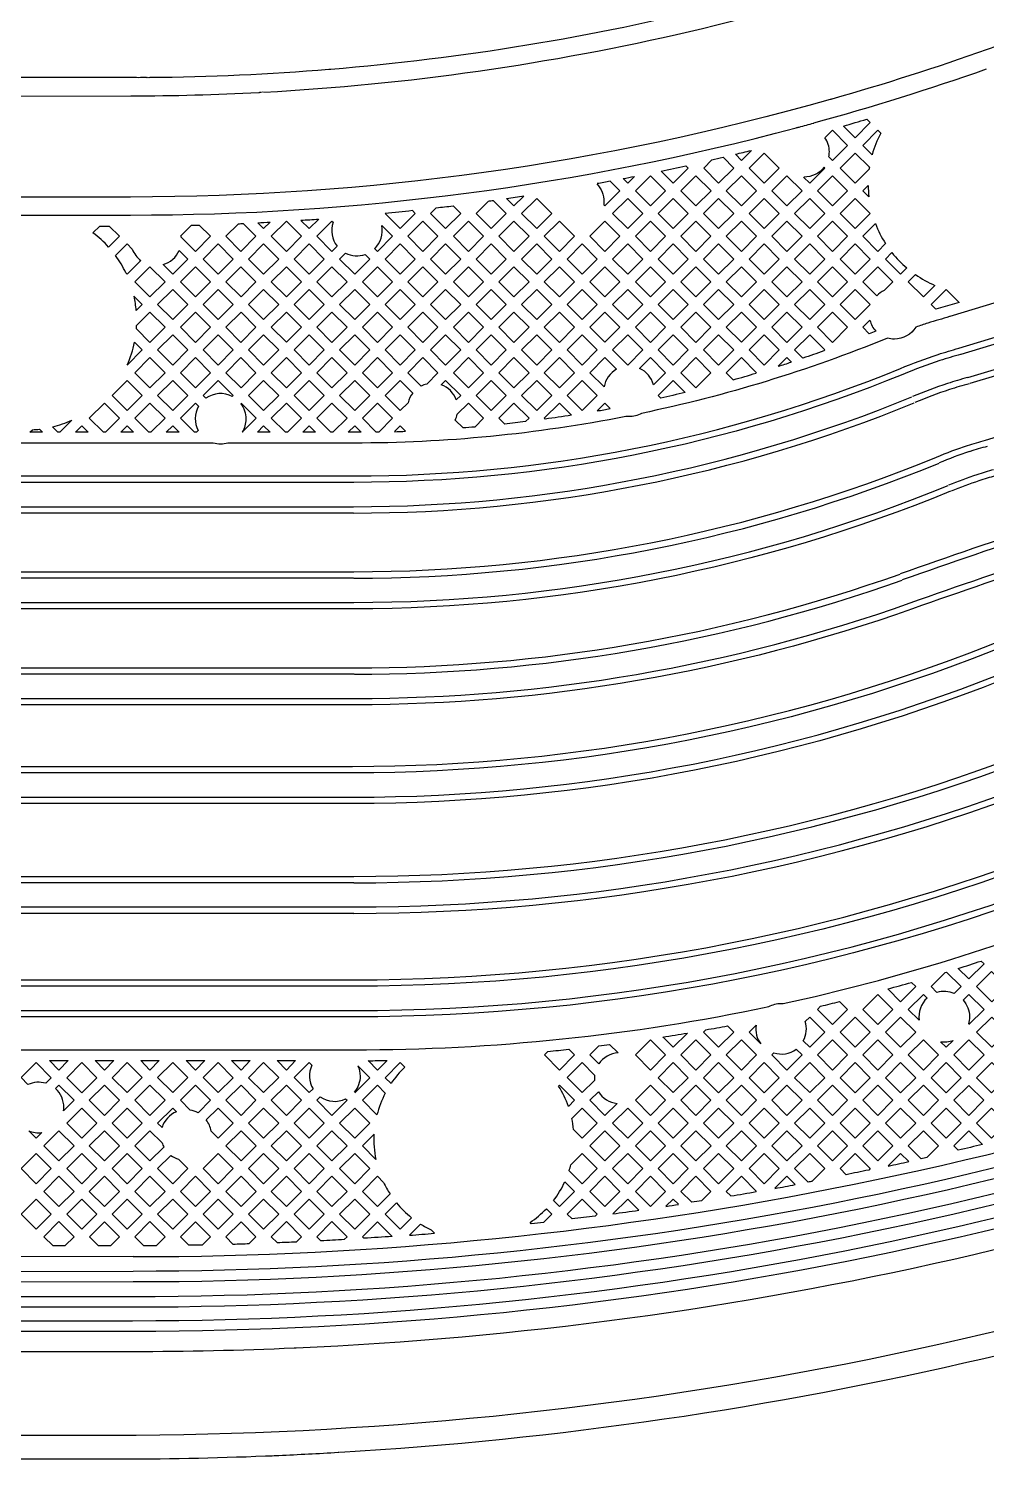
# Model space of a CAD drawing. Extents: x 3103 to 3424, y -52 to 175.
# Drawn here: x 3189.28 to 3196.01, y -17.37 to -7.31 of the extents above; entities that cross this region are included whole.
import ezdxf

# ---------------------------------------------------------------- set-up
doc = ezdxf.new("R2010")
doc.units = 0
doc.layers.add('gbr-dxf_layer0', color=7, linetype='Continuous')

msp = doc.modelspace()

# ---------------------------------------------------------------- linework, layer by layer
at = {"layer": 'gbr-dxf_layer0'}
for p, q in [((3195.205, -8.195), (3195.139, -8.129)), ((3195.139, -8.448), (3195.177, -8.411)), ((3195.182, -8.491), (3195.139, -8.448)), ((3195.139, -8.768), (3195.228, -8.679)), ((3195.877, -9.761), (3198.017, -9.113)), ((3198.03, -9.156), (3195.891, -9.804)), ((3195.139, -9.408), (3195.189, -9.358)), ((3189.376, -10.146), (3189.286, -10.146)), ((3189.695, -10.146), (3189.606, -10.146)), ((3190.015, -10.146), (3189.926, -10.146)), ((3190.335, -10.146), (3190.245, -10.146)), ((3190.974, -10.146), (3190.885, -10.146)), ((3191.294, -10.146), (3191.204, -10.146)), ((3191.561, -10.714), (3183.536, -10.714)), ((3191.561, -11.171), (3183.508, -11.171)), ((3191.566, -11.846), (3183.468, -11.846)), ((3191.566, -12.062), (3183.455, -12.062)), ((3191.562, -13.313), (3183.383, -13.313)), ((3191.562, -13.528), (3183.371, -13.528)), ((3191.561, -14.255), (3183.329, -14.255)), ((3195.535, -14.279), (3195.459, -14.203)), ((3194.34, -14.363), (3194.389, -14.314)), ((3194.423, -14.445), (3194.34, -14.363)), ((3189.425, -14.563), (3189.556, -14.563)), ((3189.745, -14.563), (3189.876, -14.563)), ((3190.065, -14.563), (3190.195, -14.563)), ((3190.385, -14.563), (3190.515, -14.563)), ((3190.704, -14.563), (3190.835, -14.563)), ((3191.024, -14.563), (3191.154, -14.563)), ((3191.725, -14.945), (3191.623, -14.842)), ((3191.623, -15.162), (3191.705, -15.08)), ((3191.718, -15.257), (3191.623, -15.162)), ((3190.012, -15.941), (3184.646, -15.954)), ((3184.646, -16.056), (3190.012, -16.042))]:
    msp.add_line(p, q, dxfattribs=at)
at = {"layer": 'gbr-dxf_layer0', "linetype": 'Continuous'}
for points in [[(3201.619, -5.116, 0.007658), (3201.175, -5.149, -0.00973), (3201.169, -5.15, 0.078656), (3196.76, -6.263, -0.080983), (3191.401, -7.595, -0.018393), (3191.388, -7.596, -0.018355), (3190.13, -7.653, -0.019843), (3190.116, -7.653, -0.016245), (3190.105, -7.653, -0.001648), (3189.993, -7.653), (3188.846, -7.653)], [(3190.931, -7.755, 0.087707), (3196.792, -6.387, -0.023817), (3198.077, -5.907, -0.056279), (3198.083, -5.904, -0.05555), (3198.088, -5.903, -0.077529), (3202.478, -5.218, -0.019684), (3203.627, -5.276, -0.012497), (3204.352, -5.36), (3206.05, -5.646)], [(3201.644, -5.955, 0.04932), (3198.982, -6.383, 0.036743), (3197.08, -7.038, -0.031847), (3194.922, -7.804, -0.050064), (3194.917, -7.806)], [(3194.915, -7.806, -0.054613), (3194.91, -7.807, -0.069281), (3189.993, -8.492), (3184.489, -8.492, -0.126131), (3176.259, -6.562)], [(3174.475, -7.515, 0.111451), (3182.338, -10.308), (3183.55, -10.453), (3191.562, -10.453, 0.097445), (3195.403, -9.698, -0.02167), (3195.668, -9.599)], [(3174.36, -7.697, 0.111452), (3182.312, -10.522), (3183.537, -10.669), (3191.561, -10.669)], [(3183.391, -7.756, -0.058297), (3183.397, -7.757, 0.01317), (3184.3, -7.782), (3189.995, -7.781, 0.01304), (3190.896, -7.757, -0.057567), (3190.902, -7.756), (3190.91, -7.756, -0.057727), (3190.915, -7.756)], [(3173.606, -8.017, 0.111852), (3182.735, -11.252), (3183.496, -11.342), (3191.562, -11.342, 0.097439), (3195.739, -10.52)], [(3184.491, -8.619), (3189.051, -8.619), (3189.483, -8.619), (3189.993, -8.619, 0.065328), (3194.67, -8.006, -0.030856), (3194.691, -8, 0.001502), (3194.794, -7.972)], [(3195.139, -8.129), (3195.245, -8.023), (3195.265, -8.043, 0.05295), (3195.205, -8.195)], [(3195.668, -9.599, -0.010674), (3195.814, -9.555), (3197.955, -8.906, -0.073705), (3202.529, -8.228, -0.002846), (3202.707, -8.229), (3202.717, -8.229)], [(3194.723, -8.352), (3194.766, -8.395), (3194.872, -8.289), (3194.867, -8.283, -0.232026), (3194.726, -8.352)], [(3202.707, -8.274, 0.002847), (3202.529, -8.273, 0.073705), (3197.968, -8.949), (3195.827, -9.598)], [(3193.27, -8.4, -0.19628), (3193.32, -8.524, -0.031047), (3193.319, -8.546), (3193.327, -8.555), (3193.433, -8.449), (3193.365, -8.381, -0.001334), (3193.272, -8.398)], [(3191.782, -8.608), (3191.888, -8.714), (3191.994, -8.608), (3191.974, -8.588, -0.002644), (3191.783, -8.607)], [(3195.228, -8.679, 0.05117), (3195.299, -8.82), (3195.245, -8.874), (3195.139, -8.768)], [(3197.888, -8.684), (3197.45, -8.817, -0.225076), (3197.312, -8.882, -0.074381), (3197.26, -8.875), (3195.75, -9.332)], [(3195.459, -9.088), (3195.51, -9.037, 0.050588), (3195.646, -9.113)], [(3172.727, -9.081, 0.112619), (3182.829, -12.643), (3183.416, -12.711), (3191.554, -12.711, 0.097433), (3196.25, -11.787)], [(3171.928, -9.236, 0.112908), (3183.384, -13.268), (3191.562, -13.268)], [(3195.189, -9.358, 0.125446), (3195.231, -9.435, -0.001319), (3195.185, -9.453), (3195.139, -9.408)], [(3171.813, -9.418, 0.11302), (3183.372, -13.483), (3191.562, -13.483)], [(3195.596, -9.379, 0.006431), (3195.512, -9.407, -0.258492), (3195.361, -9.491, -0.068831), (3195.313, -9.484, -0.045702), (3193.584, -10.013, -0.130305), (3193.496, -10.036, -0.029653), (3193.475, -10.035, -0.048634), (3191.562, -10.222)], [(3195.42, -9.739, -0.097445), (3191.562, -10.498), (3183.549, -10.498)], [(3194.18, -9.727), (3194.229, -9.777, 0.004249), (3194.389, -9.73)], [(3171.539, -9.851, 0.113281), (3183.343, -13.995), (3191.561, -13.995, 0.09736), (3196.737, -12.977, -0.142087), (3196.764, -12.967), (3199.084, -12.259, -0.071728), (3202.237, -11.771)], [(3195.875, -10.239, -0.011337), (3196.001, -10.202), (3197.398, -9.778)], [(3190.767, -9.943, -0.165404), (3190.804, -10.052, -0.13865), (3190.778, -10.145)], [(3193.891, -9.866, -0.004495), (3193.719, -9.906), (3193.701, -9.887)], [(3171.424, -10.033, 0.113389), (3183.33, -14.21), (3191.561, -14.21)], [(3193.092, -10.026, -0.004755), (3192.907, -10.053), (3192.901, -10.047)], [(3189.286, -10.146), (3189.304, -10.128, 0.016439), (3189.354, -10.124), (3189.376, -10.146)], [(3191.614, -10.145, -0.001368), (3191.562, -10.146), (3191.524, -10.146)], [(3191.562, -10.222), (3190.678, -10.222, -0.073646), (3190.626, -10.229, -0.073633), (3190.575, -10.222), (3183.566, -10.222)], [(3191.562, -11.126, 0.097444), (3195.658, -10.32, -0.022127), (3195.875, -10.239)], [(3195.756, -10.561, -0.097439), (3191.562, -11.387), (3183.495, -11.387)], [(3191.567, -12.017, 0.085375), (3195.473, -11.345, -0.005715), (3196.493, -10.996)], [(3196.507, -11.039, 0.005715), (3195.488, -11.387, -0.085375), (3191.567, -12.062)], [(3144.16, -11.265, -0.068819), (3144.323, -11.186), (3144.442, -11.147, -0.075403), (3144.467, -11.143), (3167.518, -11.143, -0.034266), (3167.571, -11.147), (3167.962, -11.201, -0.096807), (3170.038, -12.244), (3170.813, -12.721, 0.127689), (3183.375, -16.582), (3183.384, -16.582, -0.055467), (3183.389, -16.582, 0.010906), (3184.529, -16.607), (3190.008, -16.607, 0.010952), (3191.144, -16.582, -0.055702), (3191.15, -16.582), (3191.158, -16.582, 0.090213), (3200.211, -14.517, -0.101418), (3202.461, -14.055)], [(3218.002, -17.373), (3212.812, -16.458), (3212.545, -16.354), (3203.367, -14.736, 0.143732), (3200.29, -15.079, -0.100607), (3189.865, -17.198), (3184.364, -17.198, -0.15063), (3169.33, -12.563, 0.128354), (3166.723, -11.607, -0.064739), (3166.717, -11.607, -0.058104), (3166.711, -11.606, 0.023513), (3166.195, -11.581), (3146.046, -11.581), (3145.299, -11.613)], [(3182.853, -12.429), (3183.429, -12.495), (3191.554, -12.495, 0.097431), (3196.168, -11.587)], [(3196.185, -11.629, -0.097436), (3191.554, -12.54), (3183.427, -12.54)], [(3166.636, -11.743), (3166.711, -11.772, -0.12627), (3169.202, -12.676), (3169.813, -13.082, 0.002981), (3170.083, -13.253), (3170.529, -13.527, 0.013182), (3171.762, -14.224), (3172.284, -14.494), (3172.735, -14.716, 0.097311), (3182.765, -17.316), (3183.282, -17.341, -0.055033), (3183.288, -17.342, 0.010023), (3184.365, -17.363), (3189.865, -17.363, 0.010023), (3190.941, -17.342, -0.055026), (3190.947, -17.341), (3190.956, -17.341, 0.000637), (3191.02, -17.339, -0.055256), (3191.026, -17.338), (3191.035, -17.338, 0.003901), (3191.453, -17.316, -0.059518), (3191.459, -17.316)], [(3196.275, -11.825), (3196.267, -11.828, -0.097428), (3191.554, -12.756), (3183.415, -12.756)], [(3190.004, -16.297), (3184.474, -16.297, -0.140029), (3170.937, -12.43), (3170.365, -12.074)], [(3170.405, -12.009), (3170.977, -12.365, 0.140029), (3184.474, -16.221), (3190.004, -16.221)], [(3199.16, -12.508), (3196.84, -13.217, -0.09745), (3191.561, -14.255)], [(3196.764, -13.013, -0.091001), (3196.757, -13.018, -0.097419), (3191.561, -14.04), (3183.342, -14.04)], [(3183.301, -14.486, 0.027333), (3183.329, -14.487), (3191.561, -14.487, 0.051907), (3194.479, -14.183, -0.127354), (3194.565, -14.161, -0.021246), (3194.58, -14.162, 0.043243), (3196.916, -13.436)], [(3209.379, -14.713), (3203.304, -13.642, 0.032961), (3202.474, -13.587, 0.10054), (3200.011, -14.088, -0.10054), (3190.013, -16.119), (3184.646, -16.132)], [(3190.013, -16.042, 0.10054), (3199.981, -14.017, -0.100541), (3202.474, -13.511, -0.032991), (3203.315, -13.566)], [(3190.004, -16.221, 0.100819), (3200.058, -14.173, -0.100819), (3202.465, -13.682, -0.043652), (3203.534, -13.776)], [(3203.521, -13.851, 0.043651), (3202.465, -13.758, 0.100819), (3200.088, -14.243, -0.100819), (3190.004, -16.297)], [(3184.53, -16.391), (3190.008, -16.391, 0.10141), (3200.127, -14.317, -0.10141), (3202.461, -13.839, -0.04577), (3203.541, -13.938)], [(3203.527, -14.013, 0.04577), (3202.461, -13.915, 0.10141), (3200.156, -14.388, -0.10141), (3190.008, -16.467), (3184.53, -16.467)], [(3195.459, -14.203), (3195.565, -14.097), (3195.591, -14.123, 0.246988), (3195.535, -14.279)], [(3195.844, -14.137, -0.181878), (3195.889, -14.254, -0.072809), (3195.881, -14.305)], [(3193.221, -14.523), (3193.285, -14.459, 0.001349), (3193.36, -14.449), (3193.42, -14.509)], [(3193.42, -14.509, 0.230269), (3193.284, -14.586), (3193.221, -14.523)], [(3191.591, -14.599, -0.106338), (3191.607, -14.672, -0.175079), (3191.566, -14.785)], [(3189.523, -14.916, 0.03346), (3189.525, -14.892, 0.211537), (3189.467, -14.76)], [(3191.623, -14.842), (3191.729, -14.736), (3191.784, -14.792, 0.058586), (3191.725, -14.945)], [(3193.221, -14.842), (3193.281, -14.782, 0.227761), (3193.412, -14.864)], [(3191.465, -17.316, 0.08538), (3200.335, -15.239, -0.137068), (3203.18, -14.873), (3212.69, -16.548), (3212.73, -16.563), (3212.754, -16.577)], [(3195.981, -15.152, -0.001749), (3195.81, -15.193), (3195.779, -15.162)], [(3194.18, -15.482), (3194.213, -15.514, 0.001789), (3194.39, -15.484)], [(3191.832, -15.799, -0.001971), (3191.634, -15.812), (3191.623, -15.801)], [(3191.954, -15.79), (3192.032, -15.712, 0.030336), (3192.106, -15.753), (3192.129, -15.776)]]:
    msp.add_lwpolyline(points, format="xyb", dxfattribs=at)
for points in [[(3195.003, -7.993, 0.002361), (3195.167, -7.945), (3195.191, -7.969), (3195.085, -8.075)], [(3194.873, -8.075), (3194.926, -8.023), (3195.032, -8.129), (3194.926, -8.235), (3194.9, -8.209, 0.049455), (3194.904, -8.174, 0.149412)], [(3194.021, -8.289), (3194.078, -8.231, 0.001146), (3194.157, -8.213), (3194.232, -8.289), (3194.126, -8.395)], [(3194.98, -8.289), (3195.085, -8.183), (3195.186, -8.283, 0.00433), (3195.184, -8.296), (3195.086, -8.395)], [(3193.722, -8.31, 0.002467), (3193.896, -8.272), (3193.913, -8.289), (3193.807, -8.395)], [(3192.102, -8.608), (3192.142, -8.568, 0.001648), (3192.26, -8.554), (3192.314, -8.608), (3192.208, -8.714)], [(3192.422, -8.608), (3192.509, -8.521, 0.000527), (3192.542, -8.516), (3192.634, -8.608), (3192.528, -8.714)], [(3189.73, -8.743), (3189.777, -8.696), (3189.844, -8.696), (3189.916, -8.768), (3189.84, -8.844, 0.048851)], [(3190.348, -8.764), (3190.421, -8.691, 0.000805), (3190.477, -8.689), (3190.556, -8.768), (3190.45, -8.874), (3190.349, -8.774, 0.013603)], [(3190.664, -8.768), (3190.752, -8.68, 0.000537), (3190.786, -8.678), (3190.875, -8.768), (3190.769, -8.874)], [(3191.303, -8.768), (3191.409, -8.662), (3191.417, -8.67, 0.253752), (3191.445, -8.838), (3191.409, -8.874)], [(3189.888, -8.904), (3189.97, -8.822), (3190.006, -8.858, 0.143957), (3190.066, -8.939), (3189.97, -9.034), (3189.961, -9.025, 0.045847)], [(3190.223, -8.967, 0.221655), (3190.336, -8.868), (3190.396, -8.928), (3190.29, -9.034)], [(3191.463, -8.928), (3191.504, -8.886, 0.203114), (3191.643, -8.896), (3191.675, -8.928), (3191.569, -9.034)], [(3195.299, -8.928), (3195.344, -8.883, 0.048658), (3195.449, -8.991), (3195.405, -9.034)], [(3195.139, -9.088), (3195.245, -8.982), (3195.351, -9.088), (3195.289, -9.15, 0.088642), (3195.237, -9.186)], [(3190.035, -9.418, 0.007555), (3190.036, -9.395), (3190.13, -9.302), (3190.236, -9.408), (3190.13, -9.514)], [(3194.66, -9.567), (3194.766, -9.461), (3194.872, -9.567), (3194.866, -9.574, -0.004003), (3194.717, -9.625)], [(3191.942, -9.727), (3192.048, -9.621), (3192.154, -9.727), (3192.075, -9.807, 0.058956), (3192.036, -9.821)], [(3193.221, -9.727), (3193.327, -9.621), (3193.409, -9.703, 0.224558), (3193.321, -9.827)], [(3193.571, -9.697), (3193.647, -9.621), (3193.753, -9.727), (3193.668, -9.812, 0.221955)], [(3190.504, -9.887), (3190.61, -9.781), (3190.716, -9.887), (3190.709, -9.894, 0.282276), (3190.523, -9.907)], [(3191.782, -9.887), (3191.888, -9.781), (3191.977, -9.87, 0.107966), (3191.944, -9.938), (3191.889, -9.993)], [(3192.177, -9.812), (3192.208, -9.781), (3192.314, -9.887), (3192.283, -9.918, 0.220873)], [(3190.344, -10.047), (3190.45, -9.941), (3190.472, -9.963, 0.255664), (3190.469, -10.134), (3190.457, -10.146), (3190.443, -10.146)], [(3191.623, -10.047), (3191.729, -9.941), (3191.835, -10.047), (3191.738, -10.144, -0.000588), (3191.72, -10.144)], [(3192.275, -10.06, 0.061791), (3192.29, -10.019), (3192.368, -9.941), (3192.474, -10.047), (3192.412, -10.109, -0.002122), (3192.33, -10.115)], [(3192.582, -10.047), (3192.688, -9.941), (3192.794, -10.047), (3192.769, -10.071, -0.003772), (3192.623, -10.088)], [(3195.81, -13.915, 0.002973), (3195.971, -13.863), (3195.991, -13.883), (3195.885, -13.989)], [(3195.619, -14.043), (3195.719, -13.943), (3195.728, -13.94), (3195.831, -14.043), (3195.782, -14.092, 0.178041), (3195.66, -14.084)], [(3195.315, -14.059, 0.003034), (3195.481, -14.013), (3195.511, -14.043), (3195.405, -14.149)], [(3194.82, -14.203), (3194.843, -14.18, 0.002432), (3194.976, -14.148), (3195.032, -14.203), (3194.926, -14.309)], [(3194.721, -14.424, 0.200965), (3194.735, -14.287), (3194.766, -14.257), (3194.872, -14.363), (3194.766, -14.469)], [(3194.02, -14.363), (3194.037, -14.346, 0.002717), (3194.188, -14.319), (3194.232, -14.363), (3194.126, -14.469)], [(3192.902, -14.523), (3192.927, -14.498, 0.002607), (3193.073, -14.483), (3193.113, -14.523), (3193.007, -14.629)], [(3194.5, -14.523), (3194.514, -14.509, 0.236869), (3194.671, -14.482), (3194.712, -14.523), (3194.606, -14.629)], [(3189.225, -14.682), (3189.331, -14.577), (3189.437, -14.683), (3189.398, -14.722, 0.181914), (3189.273, -14.731)], [(3191.143, -14.682), (3191.249, -14.577), (3191.268, -14.596, 0.248509), (3191.276, -14.762), (3191.249, -14.788)], [(3191.783, -14.683), (3191.888, -14.577), (3191.921, -14.609, 0.053579), (3191.824, -14.724)], [(3193.061, -14.682), (3193.167, -14.577), (3193.255, -14.664, 0.053281), (3193.254, -14.702), (3193.167, -14.788)], [(3190.344, -14.842), (3190.45, -14.736), (3190.556, -14.842), (3190.468, -14.93, 0.083477), (3190.413, -14.911)], [(3191.303, -14.842), (3191.327, -14.818, 0.268381), (3191.505, -14.832), (3191.515, -14.842), (3191.409, -14.948)], [(3190.184, -15.002), (3190.29, -14.896), (3190.316, -14.922, 0.221369), (3190.215, -15.033)], [(3190.526, -14.98), (3190.61, -14.896), (3190.716, -15.002), (3190.61, -15.108), (3190.56, -15.058, 0.122183)], [(3193.095, -14.969), (3193.167, -14.896), (3193.273, -15.002), (3193.167, -15.108), (3193.107, -15.048, 0.028789)], [(3190.024, -15.162), (3190.13, -15.056), (3190.215, -15.141, 0.04513), (3190.228, -15.171), (3190.13, -15.268)], [(3195.459, -15.162), (3195.565, -15.056), (3195.671, -15.162), (3195.589, -15.244, -0.000458), (3195.55, -15.253)], [(3190.184, -15.322), (3190.277, -15.229, 0.083571), (3190.33, -15.256), (3190.396, -15.322), (3190.29, -15.428)], [(3193.076, -15.337, 0.015415), (3193.088, -15.295), (3193.167, -15.216), (3193.273, -15.322), (3193.167, -15.428)], [(3194.66, -15.322), (3194.766, -15.216), (3194.872, -15.322), (3194.782, -15.412, -0.00036), (3194.755, -15.417)], [(3194.979, -15.322), (3195.086, -15.216), (3195.191, -15.322), (3195.181, -15.332, -0.001612), (3195.022, -15.365)], [(3191.623, -15.482), (3191.729, -15.376), (3191.772, -15.419, 0.032979), (3191.817, -15.5), (3191.729, -15.588)], [(3193.861, -15.482), (3193.967, -15.376), (3194.072, -15.482), (3194.006, -15.548, -0.000719), (3193.938, -15.559)], [(3191.783, -15.642), (3191.862, -15.562, 0.053384), (3191.969, -15.667), (3191.888, -15.748)], [(3193.061, -15.642), (3193.167, -15.536), (3193.273, -15.642), (3193.259, -15.656, -0.001635), (3193.096, -15.676)], [(3190.024, -15.801), (3190.13, -15.695), (3190.236, -15.801), (3190.174, -15.864, -0.000885), (3190.087, -15.864)], [(3190.344, -15.801), (3190.45, -15.696), (3190.556, -15.802), (3190.498, -15.86, -0.000952), (3190.404, -15.861)], [(3190.664, -15.802), (3190.77, -15.696), (3190.875, -15.801), (3190.826, -15.851, -0.001098), (3190.716, -15.855)], [(3190.983, -15.801), (3191.089, -15.695), (3191.195, -15.801), (3191.158, -15.838, -0.001325), (3191.026, -15.844)], [(3191.303, -15.801), (3191.409, -15.695), (3191.515, -15.801), (3191.496, -15.821, -0.001633), (3191.332, -15.83)], [(3192.801, -15.701, 0.053634), (3192.916, -15.604), (3192.954, -15.642), (3192.895, -15.7, -0.000876), (3192.81, -15.71)]]:
    msp.add_lwpolyline(points, format="xyb", close=True, dxfattribs=at)
for points in [[(3194.356, -8.165), (3194.286, -8.235), (3194.244, -8.192)], [(3193.534, -8.348), (3193.487, -8.395), (3193.456, -8.363)], [(3192.758, -8.485), (3192.688, -8.555), (3192.636, -8.503)], [(3191.316, -8.648), (3191.249, -8.714), (3191.191, -8.656)], [(3190.974, -8.669), (3190.929, -8.714), (3190.889, -8.674)], [(3191.76, -8.693), (3191.835, -8.768), (3191.729, -8.874), (3191.709, -8.855)], [(3195.646, -9.113), (3195.565, -9.194), (3195.459, -9.088)], [(3195.619, -9.248), (3195.725, -9.142), (3195.816, -9.233)], [(3190.018, -9.19), (3190.076, -9.248), (3190.034, -9.29)], [(3195.816, -9.233), (3195.652, -9.281), (3195.619, -9.248)], [(3190.022, -9.513), (3190.076, -9.567), (3189.97, -9.673)], [(3194.392, -9.727), (3194.286, -9.621), (3194.18, -9.727)], [(3194.545, -9.682), (3194.606, -9.621), (3194.637, -9.652)], [(3193.701, -9.887), (3193.807, -9.781), (3193.891, -9.866)], [(3190.778, -10.145), (3190.876, -10.047), (3190.77, -9.941)], [(3192.901, -10.047), (3193.007, -9.941), (3193.092, -10.026)], [(3193.273, -9.995), (3193.327, -9.941), (3193.365, -9.979)], [(3189.582, -10.061), (3189.498, -10.146), (3189.483, -10.146), (3189.446, -10.108)], [(3189.606, -10.146), (3189.651, -10.101), (3189.695, -10.146)], [(3189.926, -10.146), (3189.97, -10.101), (3190.015, -10.146)], [(3190.245, -10.146), (3190.29, -10.101), (3190.335, -10.146)], [(3190.885, -10.146), (3190.929, -10.101), (3190.974, -10.146)], [(3191.204, -10.146), (3191.249, -10.101), (3191.294, -10.146)], [(3191.524, -10.146), (3191.569, -10.101), (3191.614, -10.145)], [(3191.848, -10.141), (3191.889, -10.101), (3191.926, -10.139)], [(3182.761, -11.038), (3183.509, -11.126), (3191.561, -11.126)], [(3182.503, -11.688), (3183.469, -11.801), (3191.566, -11.801)], [(3182.478, -11.902), (3183.457, -12.017), (3191.566, -12.017)], [(3195.885, -14.309), (3195.991, -14.203), (3195.885, -14.097), (3195.844, -14.137)], [(3193.907, -14.369), (3193.807, -14.469), (3193.734, -14.396)], [(3195.773, -14.421), (3195.725, -14.469), (3195.686, -14.431)], [(3189.556, -14.563), (3189.491, -14.629), (3189.425, -14.563)], [(3189.876, -14.563), (3189.81, -14.629), (3189.745, -14.563)], [(3190.195, -14.563), (3190.13, -14.629), (3190.065, -14.563)], [(3190.515, -14.563), (3190.45, -14.629), (3190.385, -14.563)], [(3190.835, -14.563), (3190.77, -14.629), (3190.704, -14.563)], [(3191.154, -14.563), (3191.089, -14.629), (3191.024, -14.563)], [(3191.796, -14.561), (3191.729, -14.629), (3191.663, -14.563)], [(3191.569, -14.789), (3191.675, -14.683), (3191.591, -14.599)], [(3189.467, -14.76), (3189.491, -14.736), (3189.597, -14.842), (3189.523, -14.916)], [(3193.002, -14.742), (3193.007, -14.736), (3193.113, -14.842), (3193.071, -14.885)], [(3193.412, -14.864), (3193.327, -14.948), (3193.221, -14.842)], [(3189.371, -15.068), (3189.331, -15.108), (3189.279, -15.056)], [(3195.779, -15.162), (3195.885, -15.056), (3195.981, -15.152)], [(3195.318, -15.303), (3195.405, -15.216), (3195.462, -15.272)], [(3194.392, -15.482), (3194.286, -15.376), (3194.18, -15.482)], [(3194.521, -15.46), (3194.606, -15.376), (3194.664, -15.434)], [(3193.045, -15.414), (3193.113, -15.482), (3193.007, -15.588), (3192.966, -15.546)], [(3193.383, -15.639), (3193.487, -15.536), (3193.566, -15.614)], [(3193.756, -15.587), (3193.807, -15.536), (3193.844, -15.573)], [(3191.623, -15.801), (3191.729, -15.696), (3191.832, -15.799)]]:
    msp.add_lwpolyline(points, dxfattribs=at)
for points in [[(3194.34, -8.289), (3194.446, -8.183), (3194.552, -8.289), (3194.446, -8.395)], [(3193.541, -8.449), (3193.647, -8.343), (3193.753, -8.449), (3193.647, -8.555)], [(3193.861, -8.449), (3193.967, -8.343), (3194.073, -8.448), (3193.967, -8.554)], [(3194.18, -8.448), (3194.286, -8.343), (3194.392, -8.449), (3194.286, -8.554)], [(3194.5, -8.449), (3194.606, -8.343), (3194.712, -8.449), (3194.606, -8.555)], [(3194.82, -8.449), (3194.926, -8.342), (3195.032, -8.448), (3194.926, -8.555)], [(3192.742, -8.608), (3192.848, -8.502), (3192.954, -8.608), (3192.848, -8.714)], [(3193.381, -8.608), (3193.487, -8.502), (3193.593, -8.608), (3193.487, -8.714)], [(3193.701, -8.608), (3193.807, -8.502), (3193.913, -8.608), (3193.807, -8.714)], [(3194.02, -8.608), (3194.126, -8.502), (3194.232, -8.608), (3194.126, -8.714)], [(3194.34, -8.608), (3194.446, -8.502), (3194.552, -8.608), (3194.446, -8.714)], [(3194.66, -8.608), (3194.766, -8.502), (3194.872, -8.608), (3194.766, -8.714)], [(3194.979, -8.608), (3195.086, -8.502), (3195.191, -8.608), (3195.085, -8.714)], [(3190.983, -8.768), (3191.089, -8.662), (3191.195, -8.768), (3191.089, -8.874)], [(3191.942, -8.768), (3192.048, -8.662), (3192.154, -8.768), (3192.048, -8.874)], [(3192.262, -8.768), (3192.368, -8.662), (3192.474, -8.768), (3192.368, -8.874)], [(3192.582, -8.768), (3192.688, -8.662), (3192.794, -8.768), (3192.688, -8.874)], [(3192.901, -8.768), (3193.007, -8.662), (3193.113, -8.768), (3193.007, -8.874)], [(3193.221, -8.768), (3193.327, -8.662), (3193.433, -8.768), (3193.327, -8.874)], [(3193.541, -8.768), (3193.647, -8.662), (3193.753, -8.768), (3193.647, -8.874)], [(3193.86, -8.768), (3193.967, -8.662), (3194.072, -8.768), (3193.966, -8.874)], [(3194.18, -8.768), (3194.286, -8.662), (3194.392, -8.768), (3194.286, -8.874)], [(3194.5, -8.768), (3194.606, -8.662), (3194.712, -8.768), (3194.606, -8.874)], [(3194.82, -8.768), (3194.926, -8.662), (3195.031, -8.768), (3194.926, -8.874)], [(3190.504, -8.928), (3190.61, -8.822), (3190.716, -8.928), (3190.61, -9.034)], [(3190.823, -8.928), (3190.929, -8.822), (3191.035, -8.928), (3190.929, -9.034)], [(3191.143, -8.928), (3191.249, -8.822), (3191.355, -8.928), (3191.249, -9.034)], [(3191.782, -8.928), (3191.888, -8.822), (3191.994, -8.928), (3191.888, -9.034)], [(3192.102, -8.928), (3192.208, -8.822), (3192.314, -8.928), (3192.208, -9.034)], [(3192.422, -8.928), (3192.528, -8.822), (3192.634, -8.928), (3192.528, -9.034)], [(3192.742, -8.928), (3192.848, -8.822), (3192.954, -8.928), (3192.848, -9.034)], [(3193.061, -8.928), (3193.167, -8.822), (3193.273, -8.928), (3193.167, -9.034)], [(3193.381, -8.928), (3193.487, -8.822), (3193.593, -8.928), (3193.487, -9.034)], [(3193.701, -8.928), (3193.807, -8.822), (3193.913, -8.928), (3193.807, -9.034)], [(3194.02, -8.928), (3194.126, -8.822), (3194.232, -8.928), (3194.126, -9.034)], [(3194.34, -8.928), (3194.446, -8.822), (3194.552, -8.928), (3194.446, -9.034)], [(3194.66, -8.928), (3194.766, -8.822), (3194.872, -8.928), (3194.766, -9.034)], [(3194.979, -8.928), (3195.085, -8.822), (3195.191, -8.928), (3195.085, -9.034)], [(3190.024, -9.088), (3190.13, -8.982), (3190.236, -9.088), (3190.13, -9.194)], [(3190.344, -9.088), (3190.45, -8.982), (3190.556, -9.088), (3190.45, -9.194)], [(3190.664, -9.088), (3190.769, -8.982), (3190.875, -9.088), (3190.77, -9.194)], [(3190.983, -9.088), (3191.089, -8.982), (3191.195, -9.088), (3191.089, -9.194)], [(3191.303, -9.088), (3191.409, -8.982), (3191.515, -9.088), (3191.409, -9.194)], [(3191.623, -9.088), (3191.729, -8.982), (3191.835, -9.088), (3191.729, -9.194)], [(3191.942, -9.088), (3192.048, -8.982), (3192.154, -9.088), (3192.048, -9.194)], [(3192.262, -9.088), (3192.368, -8.982), (3192.474, -9.088), (3192.368, -9.194)], [(3192.582, -9.088), (3192.688, -8.982), (3192.794, -9.088), (3192.688, -9.194)], [(3192.901, -9.088), (3193.007, -8.982), (3193.113, -9.088), (3193.007, -9.194)], [(3193.221, -9.088), (3193.327, -8.982), (3193.433, -9.088), (3193.327, -9.194)], [(3193.541, -9.088), (3193.647, -8.982), (3193.753, -9.088), (3193.647, -9.194)], [(3193.86, -9.088), (3193.966, -8.982), (3194.072, -9.088), (3193.967, -9.194)], [(3194.18, -9.088), (3194.286, -8.982), (3194.392, -9.088), (3194.286, -9.194)], [(3194.5, -9.088), (3194.606, -8.982), (3194.712, -9.088), (3194.606, -9.194)], [(3194.82, -9.088), (3194.926, -8.982), (3195.031, -9.088), (3194.926, -9.194)], [(3190.184, -9.248), (3190.29, -9.142), (3190.396, -9.248), (3190.29, -9.354)], [(3190.504, -9.248), (3190.61, -9.142), (3190.716, -9.248), (3190.61, -9.354)], [(3190.823, -9.248), (3190.929, -9.142), (3191.035, -9.248), (3190.929, -9.354)], [(3191.143, -9.248), (3191.249, -9.142), (3191.355, -9.248), (3191.249, -9.354)], [(3191.463, -9.248), (3191.569, -9.142), (3191.675, -9.248), (3191.569, -9.354)], [(3191.783, -9.248), (3191.888, -9.142), (3191.994, -9.248), (3191.888, -9.354)], [(3192.102, -9.248), (3192.208, -9.142), (3192.314, -9.248), (3192.208, -9.354)], [(3192.422, -9.248), (3192.528, -9.142), (3192.634, -9.248), (3192.528, -9.354)], [(3192.742, -9.248), (3192.848, -9.142), (3192.954, -9.248), (3192.848, -9.354)], [(3193.061, -9.248), (3193.167, -9.142), (3193.273, -9.248), (3193.167, -9.354)], [(3193.381, -9.248), (3193.487, -9.142), (3193.593, -9.248), (3193.487, -9.354)], [(3193.701, -9.248), (3193.807, -9.142), (3193.913, -9.248), (3193.807, -9.354)], [(3194.02, -9.248), (3194.126, -9.142), (3194.232, -9.248), (3194.126, -9.354)], [(3194.34, -9.248), (3194.446, -9.142), (3194.552, -9.248), (3194.446, -9.354)], [(3194.66, -9.248), (3194.766, -9.142), (3194.872, -9.248), (3194.766, -9.354)], [(3194.979, -9.248), (3195.085, -9.142), (3195.191, -9.248), (3195.086, -9.354)], [(3190.344, -9.408), (3190.45, -9.302), (3190.556, -9.408), (3190.45, -9.514)], [(3190.664, -9.408), (3190.77, -9.302), (3190.875, -9.407), (3190.769, -9.514)], [(3190.983, -9.407), (3191.089, -9.302), (3191.195, -9.408), (3191.089, -9.513)], [(3191.303, -9.408), (3191.409, -9.302), (3191.515, -9.408), (3191.409, -9.514)], [(3191.623, -9.408), (3191.729, -9.302), (3191.835, -9.408), (3191.729, -9.514)], [(3191.942, -9.408), (3192.048, -9.302), (3192.154, -9.408), (3192.048, -9.514)], [(3192.262, -9.408), (3192.368, -9.302), (3192.474, -9.408), (3192.368, -9.514)], [(3192.582, -9.408), (3192.688, -9.302), (3192.794, -9.408), (3192.688, -9.514)], [(3192.901, -9.408), (3193.007, -9.302), (3193.113, -9.408), (3193.007, -9.514)], [(3193.221, -9.408), (3193.327, -9.302), (3193.433, -9.408), (3193.327, -9.513)], [(3193.541, -9.408), (3193.647, -9.302), (3193.753, -9.408), (3193.647, -9.514)], [(3193.861, -9.408), (3193.967, -9.302), (3194.072, -9.408), (3193.967, -9.514)], [(3194.18, -9.408), (3194.286, -9.302), (3194.392, -9.408), (3194.286, -9.513)], [(3194.5, -9.408), (3194.606, -9.302), (3194.712, -9.408), (3194.606, -9.514)], [(3194.82, -9.408), (3194.926, -9.301), (3195.032, -9.408), (3194.926, -9.514)], [(3190.184, -9.567), (3190.29, -9.461), (3190.396, -9.567), (3190.29, -9.673)], [(3190.504, -9.567), (3190.61, -9.462), (3190.716, -9.567), (3190.61, -9.673)], [(3190.823, -9.567), (3190.929, -9.461), (3191.035, -9.567), (3190.929, -9.673)], [(3191.143, -9.567), (3191.249, -9.461), (3191.355, -9.567), (3191.249, -9.673)], [(3191.463, -9.567), (3191.569, -9.462), (3191.675, -9.567), (3191.569, -9.673)], [(3191.782, -9.567), (3191.888, -9.461), (3191.994, -9.567), (3191.888, -9.673)], [(3192.102, -9.567), (3192.208, -9.461), (3192.314, -9.567), (3192.208, -9.673)], [(3192.422, -9.567), (3192.528, -9.462), (3192.634, -9.567), (3192.528, -9.673)], [(3192.742, -9.567), (3192.848, -9.461), (3192.954, -9.567), (3192.848, -9.673)], [(3193.061, -9.567), (3193.167, -9.461), (3193.273, -9.567), (3193.167, -9.673)], [(3193.381, -9.567), (3193.487, -9.461), (3193.593, -9.567), (3193.487, -9.673)], [(3193.701, -9.567), (3193.807, -9.461), (3193.913, -9.567), (3193.807, -9.673)], [(3194.02, -9.567), (3194.126, -9.461), (3194.232, -9.567), (3194.126, -9.673)], [(3194.34, -9.567), (3194.446, -9.461), (3194.552, -9.567), (3194.446, -9.673)], [(3190.024, -9.727), (3190.13, -9.621), (3190.236, -9.727), (3190.13, -9.833)], [(3190.344, -9.727), (3190.45, -9.621), (3190.556, -9.727), (3190.45, -9.833)], [(3190.664, -9.727), (3190.769, -9.621), (3190.875, -9.727), (3190.77, -9.833)], [(3190.983, -9.727), (3191.089, -9.621), (3191.195, -9.727), (3191.089, -9.833)], [(3191.303, -9.727), (3191.409, -9.621), (3191.515, -9.727), (3191.409, -9.833)], [(3191.623, -9.727), (3191.729, -9.621), (3191.835, -9.727), (3191.729, -9.833)], [(3192.262, -9.727), (3192.368, -9.621), (3192.474, -9.727), (3192.368, -9.833)], [(3192.582, -9.727), (3192.688, -9.621), (3192.794, -9.727), (3192.688, -9.833)], [(3192.901, -9.727), (3193.007, -9.621), (3193.113, -9.727), (3193.007, -9.833)], [(3193.86, -9.727), (3193.967, -9.621), (3194.072, -9.727), (3193.966, -9.833)], [(3189.864, -9.887), (3189.97, -9.781), (3190.076, -9.887), (3189.97, -9.993)], [(3190.184, -9.887), (3190.29, -9.781), (3190.396, -9.887), (3190.29, -9.993)], [(3190.823, -9.887), (3190.929, -9.781), (3191.035, -9.887), (3190.929, -9.993)], [(3191.143, -9.887), (3191.249, -9.781), (3191.355, -9.887), (3191.249, -9.993)], [(3191.463, -9.887), (3191.569, -9.781), (3191.675, -9.887), (3191.569, -9.993)], [(3192.422, -9.887), (3192.528, -9.781), (3192.634, -9.887), (3192.528, -9.993)], [(3192.742, -9.887), (3192.848, -9.781), (3192.953, -9.887), (3192.848, -9.993)], [(3193.061, -9.887), (3193.167, -9.781), (3193.273, -9.887), (3193.167, -9.993)], [(3189.704, -10.047), (3189.81, -9.941), (3189.916, -10.047), (3189.818, -10.146), (3189.803, -10.146)], [(3190.024, -10.047), (3190.13, -9.941), (3190.236, -10.047), (3190.137, -10.146), (3190.123, -10.146)], [(3190.983, -10.047), (3191.089, -9.941), (3191.195, -10.047), (3191.097, -10.146), (3191.082, -10.146)], [(3191.303, -10.047), (3191.409, -9.941), (3191.515, -10.047), (3191.416, -10.146), (3191.401, -10.146)], [(3195.939, -14.043), (3196.044, -13.937), (3196.15, -14.043), (3196.045, -14.149)], [(3195.139, -14.203), (3195.245, -14.097), (3195.351, -14.203), (3195.245, -14.309)], [(3194.979, -14.363), (3195.086, -14.257), (3195.191, -14.363), (3195.085, -14.469)], [(3195.299, -14.363), (3195.405, -14.257), (3195.511, -14.363), (3195.405, -14.469)], [(3195.939, -14.363), (3196.045, -14.257), (3196.151, -14.363), (3196.045, -14.469)], [(3193.541, -14.523), (3193.647, -14.417), (3193.753, -14.523), (3193.647, -14.629)], [(3193.861, -14.523), (3193.967, -14.417), (3194.072, -14.523), (3193.966, -14.629)], [(3194.18, -14.523), (3194.286, -14.417), (3194.392, -14.523), (3194.286, -14.629)], [(3194.82, -14.523), (3194.926, -14.417), (3195.031, -14.523), (3194.926, -14.629)], [(3195.139, -14.523), (3195.245, -14.417), (3195.351, -14.523), (3195.245, -14.629)], [(3195.459, -14.523), (3195.565, -14.417), (3195.671, -14.523), (3195.565, -14.629)], [(3195.779, -14.523), (3195.885, -14.417), (3195.991, -14.523), (3195.885, -14.629)], [(3189.545, -14.683), (3189.651, -14.577), (3189.757, -14.683), (3189.651, -14.789)], [(3189.864, -14.683), (3189.97, -14.577), (3190.076, -14.682), (3189.97, -14.788)], [(3190.184, -14.682), (3190.29, -14.576), (3190.396, -14.682), (3190.29, -14.788)], [(3190.504, -14.682), (3190.61, -14.577), (3190.716, -14.683), (3190.61, -14.788)], [(3190.823, -14.683), (3190.929, -14.577), (3191.035, -14.682), (3190.929, -14.788)], [(3193.701, -14.683), (3193.807, -14.577), (3193.913, -14.683), (3193.807, -14.788)], [(3194.02, -14.683), (3194.126, -14.577), (3194.232, -14.683), (3194.126, -14.789)], [(3194.34, -14.683), (3194.446, -14.577), (3194.552, -14.683), (3194.446, -14.789)], [(3194.66, -14.683), (3194.766, -14.577), (3194.872, -14.683), (3194.766, -14.788)], [(3194.979, -14.683), (3195.085, -14.577), (3195.191, -14.683), (3195.085, -14.789)], [(3195.299, -14.683), (3195.405, -14.577), (3195.511, -14.683), (3195.405, -14.789)], [(3195.619, -14.683), (3195.725, -14.577), (3195.831, -14.683), (3195.725, -14.789)], [(3195.939, -14.683), (3196.045, -14.577), (3196.15, -14.682), (3196.044, -14.789)], [(3189.704, -14.842), (3189.81, -14.736), (3189.916, -14.842), (3189.81, -14.948)], [(3190.024, -14.842), (3190.13, -14.736), (3190.236, -14.842), (3190.13, -14.948)], [(3190.664, -14.842), (3190.77, -14.736), (3190.875, -14.842), (3190.77, -14.948)], [(3190.983, -14.842), (3191.089, -14.736), (3191.195, -14.842), (3191.089, -14.948)], [(3193.541, -14.842), (3193.647, -14.736), (3193.753, -14.842), (3193.647, -14.948)], [(3193.86, -14.842), (3193.966, -14.736), (3194.072, -14.842), (3193.967, -14.948)], [(3194.18, -14.842), (3194.286, -14.736), (3194.392, -14.842), (3194.286, -14.948)], [(3194.5, -14.842), (3194.606, -14.736), (3194.712, -14.842), (3194.606, -14.948)], [(3194.82, -14.842), (3194.926, -14.736), (3195.032, -14.842), (3194.926, -14.948)], [(3195.139, -14.842), (3195.245, -14.736), (3195.351, -14.842), (3195.245, -14.948)], [(3195.459, -14.842), (3195.565, -14.736), (3195.671, -14.842), (3195.565, -14.948)], [(3195.779, -14.842), (3195.885, -14.737), (3195.99, -14.842), (3195.885, -14.948)], [(3189.545, -15.002), (3189.651, -14.896), (3189.756, -15.002), (3189.651, -15.108)], [(3189.864, -15.002), (3189.97, -14.896), (3190.076, -15.002), (3189.97, -15.108)], [(3190.823, -15.002), (3190.929, -14.896), (3191.035, -15.002), (3190.929, -15.108)], [(3191.143, -15.002), (3191.249, -14.896), (3191.355, -15.002), (3191.249, -15.108)], [(3191.463, -15.002), (3191.569, -14.896), (3191.675, -15.002), (3191.569, -15.108)], [(3193.381, -15.002), (3193.487, -14.896), (3193.593, -15.002), (3193.487, -15.108)], [(3193.701, -15.002), (3193.807, -14.896), (3193.913, -15.002), (3193.807, -15.108)], [(3194.02, -15.002), (3194.126, -14.896), (3194.232, -15.002), (3194.126, -15.108)], [(3194.34, -15.002), (3194.446, -14.896), (3194.552, -15.002), (3194.446, -15.108)], [(3194.66, -15.002), (3194.766, -14.896), (3194.872, -15.002), (3194.766, -15.108)], [(3194.979, -15.002), (3195.085, -14.896), (3195.191, -15.002), (3195.086, -15.108)], [(3195.299, -15.002), (3195.405, -14.896), (3195.511, -15.002), (3195.405, -15.108)], [(3195.619, -15.002), (3195.725, -14.896), (3195.831, -15.002), (3195.725, -15.108)], [(3195.938, -15.002), (3196.044, -14.896), (3196.15, -15.002), (3196.044, -15.108)], [(3189.385, -15.162), (3189.491, -15.056), (3189.597, -15.162), (3189.491, -15.268)], [(3189.704, -15.162), (3189.81, -15.056), (3189.916, -15.162), (3189.81, -15.268)], [(3190.664, -15.162), (3190.77, -15.056), (3190.876, -15.162), (3190.77, -15.268)], [(3190.983, -15.162), (3191.089, -15.056), (3191.195, -15.162), (3191.089, -15.268)], [(3191.303, -15.162), (3191.409, -15.056), (3191.515, -15.162), (3191.409, -15.268)], [(3193.221, -15.162), (3193.327, -15.056), (3193.433, -15.162), (3193.327, -15.268)], [(3193.541, -15.162), (3193.647, -15.056), (3193.753, -15.162), (3193.647, -15.268)], [(3193.86, -15.162), (3193.967, -15.056), (3194.073, -15.162), (3193.967, -15.268)], [(3194.18, -15.162), (3194.286, -15.056), (3194.392, -15.162), (3194.286, -15.268)], [(3194.5, -15.162), (3194.606, -15.056), (3194.712, -15.162), (3194.606, -15.268)], [(3194.82, -15.162), (3194.926, -15.056), (3195.032, -15.162), (3194.926, -15.268)], [(3195.139, -15.162), (3195.245, -15.056), (3195.351, -15.162), (3195.245, -15.268)], [(3189.225, -15.322), (3189.331, -15.216), (3189.437, -15.322), (3189.331, -15.428)], [(3189.545, -15.322), (3189.651, -15.216), (3189.757, -15.322), (3189.651, -15.428)], [(3189.864, -15.322), (3189.97, -15.216), (3190.076, -15.322), (3189.97, -15.428)], [(3190.504, -15.322), (3190.61, -15.216), (3190.716, -15.322), (3190.61, -15.428)], [(3190.823, -15.322), (3190.929, -15.216), (3191.035, -15.322), (3190.929, -15.428)], [(3191.143, -15.322), (3191.249, -15.216), (3191.355, -15.322), (3191.249, -15.428)], [(3191.463, -15.322), (3191.569, -15.216), (3191.675, -15.322), (3191.569, -15.428)], [(3193.381, -15.322), (3193.487, -15.216), (3193.593, -15.322), (3193.487, -15.428)], [(3193.701, -15.322), (3193.807, -15.216), (3193.913, -15.322), (3193.807, -15.428)], [(3194.02, -15.322), (3194.126, -15.216), (3194.232, -15.322), (3194.126, -15.428)], [(3194.34, -15.322), (3194.446, -15.216), (3194.552, -15.322), (3194.446, -15.428)], [(3189.385, -15.482), (3189.491, -15.376), (3189.597, -15.482), (3189.491, -15.588)], [(3189.704, -15.482), (3189.81, -15.376), (3189.916, -15.482), (3189.81, -15.588)], [(3190.024, -15.482), (3190.13, -15.376), (3190.236, -15.482), (3190.13, -15.588)], [(3190.344, -15.482), (3190.45, -15.376), (3190.556, -15.482), (3190.45, -15.588)], [(3190.664, -15.482), (3190.77, -15.376), (3190.876, -15.482), (3190.77, -15.588)], [(3190.983, -15.482), (3191.089, -15.376), (3191.195, -15.482), (3191.089, -15.588)], [(3191.303, -15.482), (3191.409, -15.376), (3191.515, -15.482), (3191.409, -15.588)], [(3193.221, -15.482), (3193.327, -15.376), (3193.433, -15.482), (3193.327, -15.588)], [(3193.541, -15.482), (3193.647, -15.376), (3193.753, -15.482), (3193.647, -15.588)], [(3189.225, -15.642), (3189.331, -15.536), (3189.437, -15.642), (3189.331, -15.748)], [(3189.545, -15.642), (3189.651, -15.536), (3189.757, -15.642), (3189.651, -15.748)], [(3189.864, -15.642), (3189.97, -15.536), (3190.076, -15.642), (3189.97, -15.748)], [(3190.184, -15.642), (3190.29, -15.536), (3190.396, -15.642), (3190.29, -15.748)], [(3190.504, -15.642), (3190.61, -15.536), (3190.716, -15.642), (3190.61, -15.748)], [(3190.823, -15.642), (3190.929, -15.536), (3191.035, -15.642), (3190.929, -15.748)], [(3191.143, -15.642), (3191.249, -15.536), (3191.355, -15.642), (3191.249, -15.748)], [(3191.463, -15.642), (3191.569, -15.536), (3191.675, -15.642), (3191.569, -15.748)], [(3189.385, -15.801), (3189.491, -15.695), (3189.597, -15.801), (3189.533, -15.866), (3189.449, -15.866)], [(3189.705, -15.801), (3189.81, -15.696), (3189.916, -15.801), (3189.853, -15.865), (3189.768, -15.865)]]:
    msp.add_lwpolyline(points, close=True, dxfattribs=at)
at = {"layer": 'gbr-dxf_layer0'}
for centre, radius, start, end in [((3189.99, 9.505), 18.125, 285.3714, 289.3895), ((3190.925, -7.781), 0.0255, 90.0165, 101.4495), ((3189.993, 9.506), 18.201, 283.5052, 283.8679), ((3189.993, 9.506), 18.201, 280.9653, 281.2152), ((3195.949, -8.402), 0.772, 180.6461, 186.5901), ((3189.993, 9.506), 18.201, 278.3486, 278.7362), ((3189.993, 9.506), 18.201, 273.7726, 274.1665), ((3189.993, 9.506), 18.201, 272.82, 273.0904), ((3191.585, -8.728), 0.178, 314.3231, 11.2237), ((3189.267, -9.359), 0.77, 5.1267, 12.6626), ((3196.775, -13.018), 3.825, 105.5564, 107.9423), ((3189.267, -9.359), 0.77, 335.9537, 348.5073), ((3191.561, -0.314), 9.832, 287.669, 288.2279), ((3196.671, -12.702), 3.216, 107.9225, 112.8865), ((3196.776, -13.017), 3.548, 105.5209, 107.967), ((3196.775, -13.017), 3.378, 105.4576, 107.94), ((3196.673, -12.701), 3.046, 107.9573, 112.905), ((3196.673, -12.701), 3.001, 107.9563, 112.9175), ((3196.775, -13.017), 3.333, 105.4537, 107.94), ((3191.561, -0.314), 10.355, 269.9999, 292.2641), ((3191.561, -0.314), 10.4, 269.9999, 292.2599), ((3189.267, -9.358), 0.77, 283.4147, 294.1656), ((3191.561, -0.314), 9.832, 280.0242, 280.5702), ((3191.561, -0.314), 9.832, 271.6719, 272.1288), ((3196.773, -13.018), 2.875, 105.3176, 107.9154), ((3191.562, -0.314), 10.858, 270.0001, 292.2624), ((3196.68, -12.728), 2.571, 107.9271, 112.9974), ((3211.242, -55.809), 47.393, 106.9091, 109.5269), ((3196.68, -12.728), 2.4, 107.9287, 112.9984), ((3196.773, -13.018), 2.705, 105.3247, 107.9152), ((3196.773, -13.018), 2.66, 105.3237, 107.9141), ((3211.242, -55.809), 47.348, 106.909, 109.5268), ((3196.68, -12.728), 2.355, 107.9283, 112.9985), ((3191.567, -0.327), 11.475, 270, 289.5217), ((3191.567, -0.327), 11.52, 270, 289.5217), ((3191.563, 0.033), 13.301, 270, 291.2758), ((3191.563, 0.033), 13.346, 269.9999, 291.2757), ((3191.563, 0.033), 13.516, 270, 291.2732), ((3191.563, 0.033), 13.561, 270, 291.2732), ((3191.561, -0.32), 13.891, 270, 292.2677), ((3190.013, 9.506), 25.447, 270, 292.9638), ((3191.56, -0.32), 14.244, 278.7785, 279.4819), ((3194.565, -14.339), 0.178, 171.9754, 216.8179), ((3195.711, -14.254), 0.178, 262.1654, 290.3686), ((3191.56, -0.32), 14.244, 270.4127, 270.948), ((3192.407, -15.118), 0.703, 19.3422, 32.298), ((3189.347, -14.892), 0.178, 247.3049, 277.6423), ((3192.407, -15.118), 0.704, 176.9179, 191.4568), ((3190.013, 9.506), 25.371, 282.0693, 282.4019), ((3192.407, -15.118), 0.704, 322.4987, 335.0838), ((3190.013, 9.506), 25.371, 280.2362, 280.5649), ((3190.013, 9.506), 25.371, 278.4841, 278.6865), ((3190.012, 9.506), 25.371, 277.6348, 278.0506), ((3190.013, 9.506), 25.371, 274.3877, 274.7841)]:
    msp.add_arc(centre, radius, start, end, dxfattribs=at)

doc.saveas('drawing.dxf')
